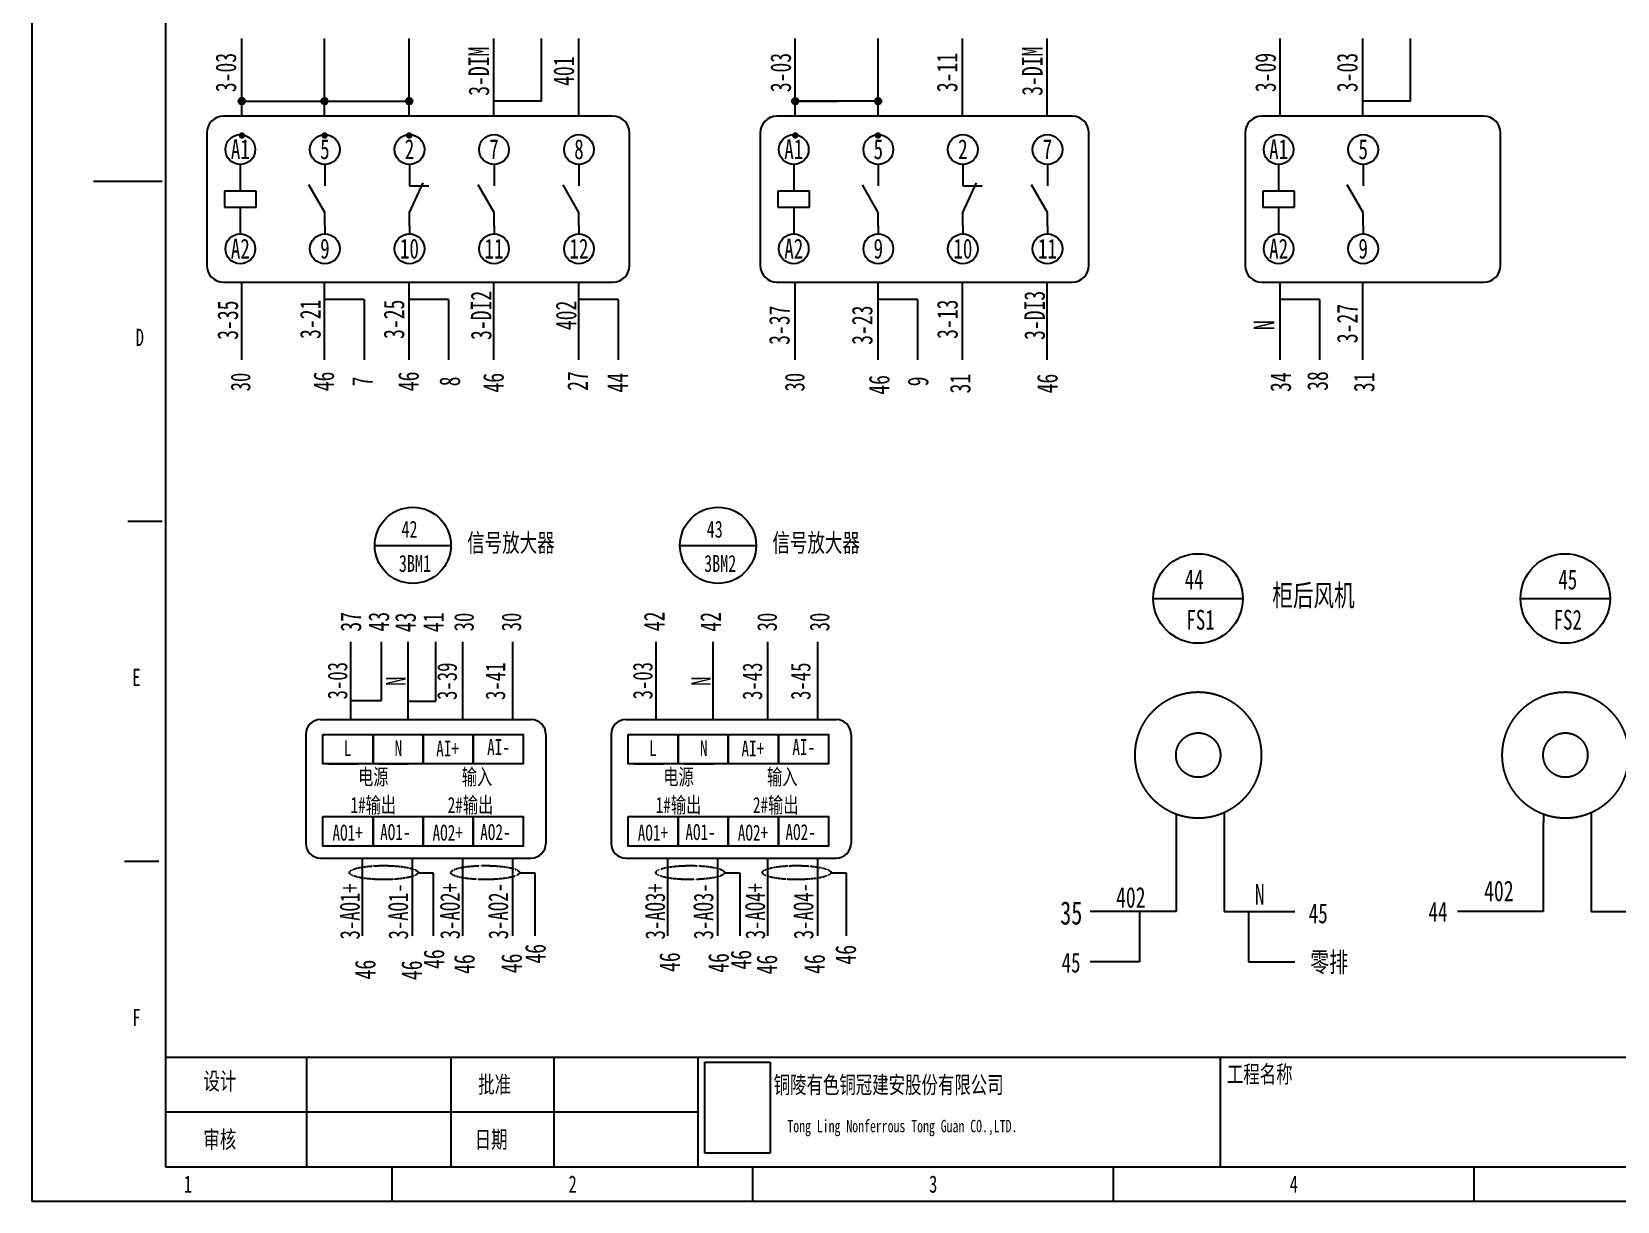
# Model space of a CAD drawing. Header units: millimetres. Extents: x 401220 to 2750366, y -101310 to 943175.
# Drawn here: x 1248910 to 1282934, y 390497 to 415590 of the extents above; entities that cross this region are included whole.
import ezdxf
from ezdxf.enums import TextEntityAlignment as Align

# ---------------------------------------------------------------- set-up
doc = ezdxf.new("R2010")
doc.units = ezdxf.units.MM
doc.linetypes.add('DASHDOT', pattern=[1, 0.5, -0.25, 0, -0.25])
doc.linetypes.add('常规', pattern=[20, 10, 0, 10])
doc.layers.add('E-LITE-EQPM', color=1, linetype='Continuous')
doc.styles.add('IDQSTYLE', font='NSimSun.ttf', dxfattribs={"width": 0.7})
picture_1 = doc.add_image_def('image1.png', size_in_pixel=(137, 191))

msp = doc.modelspace()

# ---------------------------------------------------------------- hatches: boundary and pattern name
h = msp.add_hatch(color=256)
h.dxf.hatch_style = 1
h.paths.add_polyline_path([(1253419.765, 414168.70707, 0.4142135624), (1253350.38625, 414099.32831), (1253419.765, 414099.32831)])
h.paths.add_polyline_path([(1253419.765, 414099.32831), (1253350.38625, 414099.32831, 0.4142135624), (1253419.765, 414029.94955)])
h.paths.add_polyline_path([(1253489.14376, 414099.32831, 0.4142135624), (1253419.765, 414168.70707), (1253419.765, 414029.94955, 0.4142135624)])
h = msp.add_hatch(color=256)
h.dxf.hatch_style = 1
h.paths.add_polyline_path([(1255195.10019, 414168.70707, 0.4142135624), (1255125.72143, 414099.32831), (1255195.10019, 414099.32831)])
h.paths.add_polyline_path([(1255195.10019, 414099.32831), (1255125.72143, 414099.32831, 0.4142135624), (1255195.10019, 414029.94955)])
h.paths.add_polyline_path([(1255264.47895, 414099.32831, 0.4142135624), (1255195.10019, 414168.70707), (1255195.10019, 414029.94955, 0.4142135624)])
h = msp.add_hatch(color=256)
h.dxf.hatch_style = 1
h.paths.add_polyline_path([(1257009.83172, 414168.70707, 0.4142135624), (1256940.45296, 414099.32831), (1257009.83172, 414099.32831)])
h.paths.add_polyline_path([(1257009.83172, 414099.32831), (1256940.45296, 414099.32831, 0.4142135624), (1257009.83172, 414029.94955)])
h.paths.add_polyline_path([(1257079.21047, 414099.32831, 0.4142135624), (1257009.83172, 414168.70707), (1257009.83172, 414029.94955, 0.4142135624)])
h = msp.add_hatch(color=256)
h.dxf.hatch_style = 1
h.paths.add_polyline_path([(1265295.3773, 414168.70707, 0.4142135624), (1265225.99855, 414099.32831), (1265295.3773, 414099.32831)])
h.paths.add_polyline_path([(1265295.3773, 414099.32831), (1265225.99855, 414099.32831, 0.4142135624), (1265295.3773, 414029.94955)])
h.paths.add_polyline_path([(1265364.75606, 414099.32831, 0.4142135624), (1265295.3773, 414168.70707), (1265295.3773, 414029.94955, 0.4142135624)])
h = msp.add_hatch(color=256)
h.dxf.hatch_style = 1
h.paths.add_polyline_path([(1267070.71249, 414168.70707, 0.4142135624), (1267001.33373, 414099.32831), (1267070.71249, 414099.32831)])
h.paths.add_polyline_path([(1267070.71249, 414099.32831), (1267001.33373, 414099.32831, 0.4142135624), (1267070.71249, 414029.94955)])
h.paths.add_polyline_path([(1267140.09125, 414099.32831, 0.4142135624), (1267070.71249, 414168.70707), (1267070.71249, 414029.94955, 0.4142135624)])
h = msp.add_hatch(color=256)
h.dxf.hatch_style = 1
h.paths.add_polyline_path([(1253419.765, 413433.68285, 0.4142135624), (1253350.38625, 413364.30409), (1253419.765, 413364.30409)])
h.paths.add_polyline_path([(1253419.765, 413364.30409), (1253350.38625, 413364.30409, 0.4142135624), (1253419.765, 413294.92534)])
h.paths.add_polyline_path([(1253489.14376, 413364.30409, 0.4142135624), (1253419.765, 413433.68285), (1253419.765, 413294.92534, 0.4142135624)])
h = msp.add_hatch(color=256)
h.dxf.hatch_style = 1
h.paths.add_polyline_path([(1255195.10019, 413433.68285, 0.4142135624), (1255125.72143, 413364.30409), (1255195.10019, 413364.30409)])
h.paths.add_polyline_path([(1255195.10019, 413364.30409), (1255125.72143, 413364.30409, 0.4142135624), (1255195.10019, 413294.92534)])
h.paths.add_polyline_path([(1255264.47895, 413364.30409, 0.4142135624), (1255195.10019, 413433.68285), (1255195.10019, 413294.92534, 0.4142135624)])
h = msp.add_hatch(color=256)
h.dxf.hatch_style = 1
h.paths.add_polyline_path([(1257009.83172, 413433.68285, 0.4142135624), (1256940.45296, 413364.30409), (1257009.83172, 413364.30409)])
h.paths.add_polyline_path([(1257009.83172, 413364.30409), (1256940.45296, 413364.30409, 0.4142135624), (1257009.83172, 413294.92534)])
h.paths.add_polyline_path([(1257079.21047, 413364.30409, 0.4142135624), (1257009.83172, 413433.68285), (1257009.83172, 413294.92534, 0.4142135624)])
h = msp.add_hatch(color=256)
h.dxf.hatch_style = 1
h.paths.add_polyline_path([(1265295.3773, 413433.68285, 0.4142135624), (1265225.99855, 413364.30409), (1265295.3773, 413364.30409)])
h.paths.add_polyline_path([(1265295.3773, 413364.30409), (1265225.99855, 413364.30409, 0.4142135624), (1265295.3773, 413294.92534)])
h.paths.add_polyline_path([(1265364.75606, 413364.30409, 0.4142135624), (1265295.3773, 413433.68285), (1265295.3773, 413294.92534, 0.4142135624)])
h = msp.add_hatch(color=256)
h.dxf.hatch_style = 1
h.paths.add_polyline_path([(1267070.71249, 413433.68285, 0.4142135624), (1267001.33373, 413364.30409), (1267070.71249, 413364.30409)])
h.paths.add_polyline_path([(1267070.71249, 413364.30409), (1267001.33373, 413364.30409, 0.4142135624), (1267070.71249, 413294.92534)])
h.paths.add_polyline_path([(1267140.09125, 413364.30409, 0.4142135624), (1267070.71249, 413433.68285), (1267070.71249, 413294.92534, 0.4142135624)])

# ---------------------------------------------------------------- linework, layer by layer
for p, q in [((1253419.765, 413776.09847), (1253419.765, 415442.49656)), ((1253419.765, 413776.09847), (1253419.765, 415442.49656)), ((1255195.10019, 413776.09847), (1255195.10019, 415442.49656)), ((1255195.10019, 413776.09847), (1255195.10019, 415442.49656)), ((1257009.83172, 413776.09847), (1257009.83172, 415442.49656)), ((1257009.83172, 413776.09847), (1257009.83172, 415442.49656)), ((1258824.56324, 413776.09847), (1258824.56324, 415442.49656)), ((1258824.56324, 413776.09847), (1258824.56324, 415442.49656)), ((1259848.9937, 414363.66226), (1259848.9937, 415442.49656)), ((1259848.9937, 414099.32831), (1259848.9937, 415442.49656)), ((1259848.9937, 414363.66226), (1259848.9937, 415442.49656)), ((1259848.9937, 414099.32831), (1259848.9937, 415442.49656)), ((1260647.08118, 413776.19362), (1260647.08118, 415442.59171)), ((1260647.08118, 413776.19362), (1260647.08118, 415442.59171)), ((1265295.3773, 413776.09847), (1265295.3773, 415442.49656)), ((1265295.3773, 413776.09847), (1265295.3773, 415442.49656)), ((1267070.71249, 413776.09847), (1267070.71249, 415442.49656)), ((1267070.71249, 413776.09847), (1267070.71249, 415442.49656)), ((1268885.44401, 413776.09847), (1268885.44401, 415442.49656)), ((1268885.44401, 413776.09847), (1268885.44401, 415442.49656)), ((1270700.17554, 413776.09847), (1270700.17554, 415442.49656)), ((1270700.17554, 413776.09847), (1270700.17554, 415442.49656)), ((1275700.15413, 413776.09847), (1275700.15413, 415442.49656)), ((1275700.15413, 413776.09847), (1275700.15413, 415442.49656)), ((1277475.48931, 413776.09847), (1277475.48931, 415442.49656)), ((1277475.48931, 413776.09847), (1277475.48931, 415442.49656)), ((1278499.91977, 414099.32831), (1278499.91977, 415442.49656)), ((1278499.91977, 414099.32831), (1278499.91977, 415442.49656)), ((1253419.765, 414099.32831), (1257009.83172, 414099.32831)), ((1253419.765, 414099.32831), (1257009.83172, 414099.32831)), ((1259848.9937, 414099.32831), (1258824.56324, 414099.32831)), ((1265295.3773, 414099.32831), (1266209.47541, 414099.32831)), ((1265295.3773, 414099.32831), (1266209.47541, 414099.32831)), ((1267070.71249, 414099.32831), (1265295.3773, 414099.32831)), ((1278499.91977, 414099.32831), (1277475.48931, 414099.32831)), ((1256431.80164, 413776.09847), (1253022.20605, 413776.09847)), ((1256431.80164, 413776.09847), (1253022.20605, 413776.09847)), ((1261382.40944, 413776.09847), (1256431.80164, 413776.09847)), ((1261382.40944, 413776.09847), (1256431.80164, 413776.09847)), ((1267962.81162, 413776.09847), (1264897.81835, 413776.09847)), ((1267962.81162, 413776.09847), (1264897.81835, 413776.09847)), ((1271241.41841, 413776.09847), (1264936.42787, 413776.09847)), ((1271241.41841, 413776.09847), (1264936.42787, 413776.09847)), ((1278367.58845, 413776.09847), (1275302.59517, 413776.09847)), ((1278367.58845, 413776.09847), (1275302.59517, 413776.09847)), ((1280073.45433, 413776.09847), (1275341.2047, 413776.09847)), ((1280073.45433, 413776.09847), (1275341.2047, 413776.09847)), ((1252666.62132, 413420.51374), (1252666.62132, 410575.83589)), ((1252666.62132, 413420.51374), (1252666.62132, 410575.83589)), ((1261737.99417, 410575.83589), (1261737.99417, 413420.51374)), ((1261737.99417, 410575.83589), (1261737.99417, 413420.51374)), ((1264542.23362, 413420.51374), (1264542.23362, 410575.83589)), ((1264542.23362, 413420.51374), (1264542.23362, 410575.83589)), ((1271597.00314, 410575.83589), (1271597.00314, 413420.51374)), ((1271597.00314, 410575.83589), (1271597.00314, 413420.51374)), ((1274947.01044, 413420.51374), (1274947.01044, 410575.83589)), ((1274947.01044, 413420.51374), (1274947.01044, 410575.83589)), ((1280429.03906, 410575.83589), (1280429.03906, 413420.51374)), ((1280429.03906, 410575.83589), (1280429.03906, 413420.51374)), ((1253386.26242, 412741.62257), (1253386.26242, 412564.65052)), ((1253386.26242, 412741.62257), (1253386.26242, 412564.65052)), ((1255200.99394, 412741.62257), (1255200.99394, 412564.65052)), ((1255200.99394, 412741.62257), (1255200.99394, 412564.65052)), ((1257015.72547, 412741.62257), (1257015.72547, 412564.65052)), ((1257015.72547, 412741.62257), (1257015.72547, 412564.65052)), ((1258830.45699, 412741.62257), (1258830.45699, 412564.65052)), ((1258830.45699, 412741.62257), (1258830.45699, 412564.65052)), ((1260652.97493, 412741.71772), (1260652.97493, 412564.74566)), ((1260652.97493, 412741.71772), (1260652.97493, 412564.74566)), ((1265261.87472, 412741.62257), (1265261.87472, 412564.65052)), ((1265261.87472, 412741.62257), (1265261.87472, 412564.65052)), ((1267076.60624, 412741.62257), (1267076.60624, 412564.65052)), ((1267076.60624, 412741.62257), (1267076.60624, 412564.65052)), ((1268891.33777, 412741.62257), (1268891.33777, 412564.65052)), ((1268891.33777, 412741.62257), (1268891.33777, 412564.65052)), ((1270706.06929, 412741.62257), (1270706.06929, 412564.65052)), ((1270706.06929, 412741.62257), (1270706.06929, 412564.65052)), ((1275666.65154, 412741.62257), (1275666.65154, 412564.65052)), ((1275666.65154, 412741.62257), (1275666.65154, 412564.65052)), ((1277481.38306, 412741.62257), (1277481.38306, 412564.65052)), ((1277481.38306, 412741.62257), (1277481.38306, 412564.65052)), ((1253386.26242, 412564.65052), (1253386.26239, 412166.39562)), ((1253386.26242, 412564.65052), (1253386.26239, 412166.39562)), ((1255200.99394, 412564.65052), (1255200.99392, 412280.18274)), ((1255200.99394, 412564.65052), (1255200.99392, 412280.18274)), ((1257015.72547, 412564.65052), (1257015.72544, 412280.18274)), ((1257015.72547, 412564.65052), (1257015.72544, 412280.18274)), ((1258830.45699, 412564.65052), (1258830.45697, 412280.18274)), ((1258830.45699, 412564.65052), (1258830.45697, 412280.18274)), ((1260652.97493, 412564.74566), (1260652.9749, 412280.27788)), ((1260652.97493, 412564.74566), (1260652.9749, 412280.27788)), ((1265261.87472, 412564.65052), (1265261.87468, 412166.39562)), ((1265261.87472, 412564.65052), (1265261.87468, 412166.39562)), ((1267076.60624, 412564.65052), (1267076.60622, 412280.18274)), ((1267076.60624, 412564.65052), (1267076.60622, 412280.18274)), ((1268891.33777, 412564.65052), (1268891.33774, 412280.18274)), ((1268891.33777, 412564.65052), (1268891.33774, 412280.18274)), ((1270706.06929, 412564.65052), (1270706.06927, 412280.18274)), ((1270706.06929, 412564.65052), (1270706.06927, 412280.18274)), ((1275666.65154, 412564.65052), (1275666.65151, 412166.39562)), ((1275666.65154, 412564.65052), (1275666.65151, 412166.39562)), ((1277481.38306, 412564.65052), (1277481.38304, 412280.18274)), ((1277481.38306, 412564.65052), (1277481.38304, 412280.18274)), ((1253044.90104, 412166.39565), (1253044.90102, 411825.03431)), ((1253044.90104, 412166.39565), (1253044.90102, 411825.03431)), ((1253727.62373, 412166.39559), (1253044.90104, 412166.39565)), ((1253727.62373, 412166.39559), (1253044.90104, 412166.39565)), ((1253727.6237, 411825.03425), (1253727.62373, 412166.39559)), ((1253727.6237, 411825.03425), (1253727.62373, 412166.39559)), ((1255200.99387, 411711.24716), (1254859.63258, 412302.50238)), ((1255200.99387, 411711.24716), (1254859.63258, 412302.50238)), ((1257015.7254, 411711.24817), (1257308.42404, 412344.78295)), ((1257015.7254, 411711.24817), (1257308.42404, 412344.78295)), ((1257015.72544, 412280.18274), (1257428.03713, 412280.18274)), ((1258830.45692, 411711.24716), (1258489.09563, 412302.50238)), ((1258830.45692, 411711.24716), (1258489.09563, 412302.50238)), ((1260652.97486, 411711.34231), (1260311.61356, 412302.59753)), ((1260652.97486, 411711.34231), (1260311.61356, 412302.59753)), ((1264920.51334, 412166.39565), (1264920.51332, 411825.03431)), ((1264920.51334, 412166.39565), (1264920.51332, 411825.03431)), ((1265603.23603, 412166.39559), (1264920.51334, 412166.39565)), ((1265603.23603, 412166.39559), (1264920.51334, 412166.39565)), ((1265603.236, 411825.03425), (1265603.23603, 412166.39559)), ((1265603.236, 411825.03425), (1265603.23603, 412166.39559)), ((1267076.60617, 411711.24716), (1266735.24488, 412302.50238)), ((1267076.60617, 411711.24716), (1266735.24488, 412302.50238)), ((1268891.3377, 411711.24817), (1269184.03634, 412344.78295)), ((1268891.3377, 411711.24817), (1269184.03634, 412344.78295)), ((1268891.33774, 412280.18274), (1269303.64943, 412280.18274)), ((1270706.06922, 411711.24716), (1270364.70793, 412302.50238)), ((1270706.06922, 411711.24716), (1270364.70793, 412302.50238)), ((1275325.29016, 412166.39565), (1275325.29014, 411825.03431)), ((1275325.29016, 412166.39565), (1275325.29014, 411825.03431)), ((1276008.01285, 412166.39559), (1275325.29016, 412166.39565)), ((1276008.01285, 412166.39559), (1275325.29016, 412166.39565)), ((1276008.01282, 411825.03425), (1276008.01285, 412166.39559)), ((1276008.01282, 411825.03425), (1276008.01285, 412166.39559)), ((1277481.38299, 411711.24716), (1277140.0217, 412302.50238)), ((1277481.38299, 411711.24716), (1277140.0217, 412302.50238)), ((1253044.90102, 411825.03431), (1253727.6237, 411825.03425)), ((1253044.90102, 411825.03431), (1253727.6237, 411825.03425)), ((1253386.26236, 411825.03428), (1253386.26233, 411426.77938)), ((1253386.26236, 411825.03428), (1253386.26233, 411426.77938)), ((1255200.99385, 411426.77938), (1255200.99387, 411711.24716)), ((1255200.99385, 411426.77938), (1255200.99387, 411711.24716)), ((1257015.72538, 411426.77938), (1257015.7254, 411711.24716)), ((1257015.72538, 411426.77938), (1257015.7254, 411711.24716)), ((1258830.4569, 411426.77938), (1258830.45692, 411711.24716)), ((1258830.4569, 411426.77938), (1258830.45692, 411711.24716)), ((1260652.97484, 411426.87452), (1260652.97486, 411711.34231)), ((1260652.97484, 411426.87452), (1260652.97486, 411711.34231)), ((1264920.51332, 411825.03431), (1265603.236, 411825.03425)), ((1264920.51332, 411825.03431), (1265603.236, 411825.03425)), ((1265261.87466, 411825.03428), (1265261.87463, 411426.77938)), ((1265261.87466, 411825.03428), (1265261.87463, 411426.77938)), ((1267076.60615, 411426.77938), (1267076.60617, 411711.24716)), ((1267076.60615, 411426.77938), (1267076.60617, 411711.24716)), ((1268891.33767, 411426.77938), (1268891.3377, 411711.24716)), ((1268891.33767, 411426.77938), (1268891.3377, 411711.24716)), ((1270706.0692, 411426.77938), (1270706.06922, 411711.24716)), ((1270706.0692, 411426.77938), (1270706.06922, 411711.24716)), ((1275325.29014, 411825.03431), (1276008.01282, 411825.03425)), ((1275325.29014, 411825.03431), (1276008.01282, 411825.03425)), ((1275666.65148, 411825.03428), (1275666.65145, 411426.77938)), ((1275666.65148, 411825.03428), (1275666.65145, 411426.77938)), ((1277481.38297, 411426.77938), (1277481.38299, 411711.24716)), ((1277481.38297, 411426.77938), (1277481.38299, 411711.24716)), ((1253386.26242, 411426.77938), (1253386.26242, 411252.72838)), ((1253386.26242, 411426.77938), (1253386.26242, 411252.72838)), ((1255200.99394, 411426.77938), (1255200.99394, 411252.72838)), ((1255200.99394, 411426.77938), (1255200.99394, 411252.72838)), ((1257015.72547, 411426.77938), (1257015.72547, 411252.72838)), ((1257015.72547, 411426.77938), (1257015.72547, 411252.72838)), ((1258830.45699, 411426.77938), (1258830.45699, 411252.72838)), ((1258830.45699, 411426.77938), (1258830.45699, 411252.72838)), ((1260652.97493, 411426.87452), (1260652.97493, 411252.82353)), ((1260652.97493, 411426.87452), (1260652.97493, 411252.82353)), ((1265261.87472, 411426.77938), (1265261.87472, 411252.72838)), ((1265261.87472, 411426.77938), (1265261.87472, 411252.72838)), ((1267076.60624, 411426.77938), (1267076.60624, 411252.72838)), ((1267076.60624, 411426.77938), (1267076.60624, 411252.72838)), ((1268891.33777, 411426.77938), (1268891.33777, 411252.72838)), ((1268891.33777, 411426.77938), (1268891.33777, 411252.72838)), ((1270706.06929, 411426.77938), (1270706.06929, 411252.72838)), ((1270706.06929, 411426.77938), (1270706.06929, 411252.72838)), ((1275666.65154, 411426.77938), (1275666.65154, 411252.72838)), ((1275666.65154, 411426.77938), (1275666.65154, 411252.72838)), ((1277481.38306, 411426.77938), (1277481.38306, 411252.72838)), ((1277481.38306, 411426.77938), (1277481.38306, 411252.72838)), ((1253022.20605, 410220.25116), (1256708.22582, 410220.25116)), ((1253022.20605, 410220.25116), (1256708.22582, 410220.25116)), ((1253419.765, 408553.85307), (1253419.765, 410220.25116)), ((1253419.765, 408553.85307), (1253419.765, 410220.25116)), ((1255195.10019, 408553.85307), (1255195.10019, 410220.25116)), ((1255195.10019, 408553.85307), (1255195.10019, 410220.25116)), ((1256708.22582, 410220.25116), (1261382.40913, 410220.25116)), ((1256708.22582, 410220.25116), (1261382.40913, 410220.25116)), ((1257009.83172, 408553.85307), (1257009.83172, 410220.25116)), ((1257009.83172, 408553.85307), (1257009.83172, 410220.25116)), ((1258824.56324, 408553.85307), (1258824.56324, 410220.25116)), ((1258824.56324, 408553.85307), (1258824.56324, 410220.25116)), ((1260647.08118, 408553.94821), (1260647.08118, 410220.3463)), ((1260647.08118, 408553.94821), (1260647.08118, 410220.3463)), ((1264897.81835, 410220.25116), (1267962.81162, 410220.25116)), ((1264897.81835, 410220.25116), (1267962.81162, 410220.25116)), ((1264936.42787, 410220.25116), (1271241.41841, 410220.25116)), ((1264936.42787, 410220.25116), (1271241.41841, 410220.25116)), ((1265295.3773, 408553.85307), (1265295.3773, 410220.25116)), ((1265295.3773, 408553.85307), (1265295.3773, 410220.25116)), ((1267070.71249, 408553.85307), (1267070.71249, 410220.25116)), ((1267070.71249, 408553.85307), (1267070.71249, 410220.25116)), ((1268885.44401, 408553.85307), (1268885.44401, 410220.25116)), ((1268885.44401, 408553.85307), (1268885.44401, 410220.25116)), ((1270700.17554, 408553.85307), (1270700.17554, 410220.25116)), ((1270700.17554, 408553.85307), (1270700.17554, 410220.25116)), ((1275302.59517, 410220.25116), (1278367.58845, 410220.25116)), ((1275302.59517, 410220.25116), (1278367.58845, 410220.25116)), ((1275341.2047, 410220.25116), (1280073.45433, 410220.25116)), ((1275341.2047, 410220.25116), (1280073.45433, 410220.25116)), ((1275700.15413, 408553.85307), (1275700.15413, 410220.25116)), ((1275700.15413, 408553.85307), (1275700.15413, 410220.25116)), ((1277475.48931, 408553.85307), (1277475.48931, 410220.25116)), ((1277475.48931, 408553.85307), (1277475.48931, 410220.25116)), ((1256042.15264, 409843.83468), (1255195.10019, 409843.83468)), ((1256042.15264, 409843.83468), (1255195.10019, 409843.83468)), ((1256042.15264, 409843.83468), (1256042.15264, 408553.85307)), ((1256042.15264, 409843.83468), (1256042.15264, 408553.85307)), ((1257856.88417, 409843.83468), (1257009.83172, 409843.83468)), ((1257856.88417, 409843.83468), (1257009.83172, 409843.83468)), ((1257856.88417, 409843.83468), (1257856.88417, 408553.85307)), ((1257856.88417, 409843.83468), (1257856.88417, 408553.85307)), ((1261494.13363, 409843.83468), (1260647.08118, 409843.83468)), ((1261494.13363, 409843.83468), (1260647.08118, 409843.83468)), ((1261494.13363, 409843.83468), (1261494.13363, 408553.85307)), ((1261494.13363, 409843.83468), (1261494.13363, 408553.85307)), ((1267917.76494, 409843.83468), (1267070.71249, 409843.83468)), ((1267917.76494, 409843.83468), (1267070.71249, 409843.83468)), ((1267917.76494, 409843.83468), (1267917.76494, 408553.85307)), ((1267917.76494, 409843.83468), (1267917.76494, 408553.85307)), ((1276547.20658, 409843.83468), (1275700.15413, 409843.83468)), ((1276547.20658, 409843.83468), (1275700.15413, 409843.83468)), ((1276547.20658, 409843.83468), (1276547.20658, 408553.85307)), ((1276547.20658, 409843.83468), (1276547.20658, 408553.85307)), ((1276547.20658, 409843.83468), (1276547.20658, 408553.85307)), ((1276547.20658, 409843.83468), (1276547.20658, 408553.85307)), ((1256270.3688, 404570.29825), (1257904.45549, 404570.29825)), ((1262820.83077, 404570.29825), (1264454.91746, 404570.29825)), ((1272976.75713, 403430.4655), (1274899.21205, 403430.4655)), ((1280856.33402, 403430.4655), (1282778.78895, 403430.4655)), ((1255760.87073, 400830.43371), (1255760.87073, 402501.11906)), ((1256412.57506, 401239.37787), (1256412.57506, 402501.11906)), ((1256985.81952, 400830.43371), (1256985.81952, 402501.11906)), ((1257578.73574, 401230.52192), (1257578.73574, 402501.11906)), ((1258157.88955, 400830.43371), (1258157.88955, 402501.11906)), ((1259231.56892, 400830.43371), (1259231.56892, 402501.11906)), ((1262311.3327, 400830.43371), (1262311.3327, 402501.11906)), ((1263536.28149, 400830.43371), (1263536.28149, 402501.11906)), ((1264708.35152, 400830.43371), (1264708.35152, 402501.11906)), ((1265782.03088, 400830.43371), (1265782.03088, 402501.11906)), ((1255760.87073, 401239.37787), (1256412.57506, 401239.37787)), ((1256985.81952, 401230.52192), (1257578.73574, 401230.52192)), ((1255107.8329, 400830.43371), (1259625.91941, 400830.43371)), ((1261658.29486, 400830.43371), (1266176.38138, 400830.43371)), ((1255281.50769, 399881.68901), (1255914.00415, 399881.68901)), ((1256355.18705, 399881.68901), (1256987.68352, 399881.68901)), ((1261831.96965, 399881.68901), (1262464.46612, 399881.68901)), ((1262905.64902, 399881.68901), (1263538.14548, 399881.68901)), ((1255107.8329, 397860.36072), (1259625.91941, 397860.36072)), ((1256010.53083, 396189.67538), (1256010.53083, 397860.36072)), ((1257084.21019, 396189.67538), (1257084.21019, 397860.36072)), ((1258157.88955, 396189.67538), (1258157.88955, 397860.36072)), ((1259231.56892, 396189.67538), (1259231.56892, 397860.36072)), ((1261658.29486, 397860.36072), (1266176.38138, 397860.36072)), ((1262560.99279, 396189.67538), (1262560.99279, 397860.36072)), ((1263634.67216, 396189.67538), (1263634.67216, 397860.36072)), ((1264708.35152, 396189.67538), (1264708.35152, 397860.36072)), ((1265782.03088, 396189.67538), (1265782.03088, 397860.36072)), ((1257198.81131, 397542.72229), (1257524.79117, 397542.72229)), ((1257524.79117, 397542.72229), (1257524.79117, 396189.67538)), ((1259376.80314, 397542.72229), (1259702.783, 397542.72229)), ((1259702.783, 397542.72229), (1259702.783, 396189.67538)), ((1263776.05394, 397542.72229), (1264102.0338, 397542.72229)), ((1264102.0338, 397542.72229), (1264102.0338, 396189.67538)), ((1266060.31083, 397542.72229), (1266386.29069, 397542.72229)), ((1266386.29069, 397542.72229), (1266386.29069, 396189.67538)), ((1272683.92915, 396711.08677), (1272683.92915, 395636.71281)), ((1275018.59078, 396711.08677), (1275018.59078, 395636.71281)), ((1272683.92915, 395636.71281), (1271622.92342, 395636.71281)), ((1275018.59078, 395636.71281), (1276014.52413, 395636.71281))]:
    msp.add_line(p, q)
at = {"ltscale": 4}
for p, q in [((1250236.23206, 412385.35507), (1251710.19269, 412385.35507)), ((1250973.21237, 405089.24995), (1251710.19269, 405089.24995)), ((1250899.51434, 397793.14484), (1251636.49466, 397793.14484)), ((1251783.89072, 393592.35705), (1312363.67256, 393592.35705)), ((1254805.51001, 393592.35705), (1254805.51001, 391234.02004)), ((1257900.82733, 393592.35705), (1257900.82733, 391234.02004)), ((1260111.76827, 393592.35705), (1260111.76827, 391234.02004)), ((1263207.08559, 393592.35705), (1263207.08559, 391234.02004)), ((1274409.18637, 393592.35705), (1274409.18637, 391234.02004)), ((1251783.89072, 392413.18855), (1263207.08559, 392413.18855)), ((1256647.96079, 390497.03973), (1256647.96079, 391234.02004)), ((1264386.2541, 390497.03973), (1264386.2541, 391234.02004)), ((1272124.5474, 390497.03973), (1272124.5474, 391234.02004)), ((1279862.8407, 390497.03973), (1279862.8407, 391234.02004))]:
    msp.add_line(p, q, dxfattribs=at)
at = {"ltscale": 10}
for p, q in [((1254791.58466, 400514.18548), (1254791.58466, 398176.60895)), ((1259942.16764, 400514.18548), (1259942.16764, 398176.60895)), ((1261342.04663, 400514.18548), (1261342.04663, 398176.60895)), ((1266492.62961, 400514.18548), (1266492.62961, 398176.60895))]:
    msp.add_line(p, q, dxfattribs=at)
at = {"ltscale": 4}
for points in [[(1248909.66749, 390497.03973), (1313542.84107, 390497.03973), (1313542.84107, 434273.6704), (1248909.66749, 434273.6704)], [(1251783.89072, 391234.02004), (1312363.67256, 391234.02004), (1312363.67256, 433536.69009), (1251783.89072, 433536.69009)]]:
    msp.add_lwpolyline(points, close=True, dxfattribs=at)
for points in [[(1255160.23033, 400514.18548), (1256233.90969, 400514.18548), (1256233.90969, 399881.68901), (1255160.23033, 399881.68901)], [(1256233.90969, 400514.18548), (1257307.58906, 400514.18548), (1257307.58906, 399881.68901), (1256233.90969, 399881.68901)], [(1257307.58906, 400514.18548), (1258381.26842, 400514.18548), (1258381.26842, 399881.68901), (1257307.58906, 399881.68901)], [(1258381.26842, 400514.18548), (1259454.94779, 400514.18548), (1259454.94779, 399881.68901), (1258381.26842, 399881.68901)], [(1261710.6923, 400514.18548), (1262784.37166, 400514.18548), (1262784.37166, 399881.68901), (1261710.6923, 399881.68901)], [(1262784.37166, 400514.18548), (1263858.05102, 400514.18548), (1263858.05102, 399881.68901), (1262784.37166, 399881.68901)], [(1263858.05102, 400514.18548), (1264931.73039, 400514.18548), (1264931.73039, 399881.68901), (1263858.05102, 399881.68901)], [(1264931.73039, 400514.18548), (1266005.40975, 400514.18548), (1266005.40975, 399881.68901), (1264931.73039, 399881.68901)], [(1255160.23033, 398749.30619), (1256233.90969, 398749.30619), (1256233.90969, 398116.80972), (1255160.23033, 398116.80972)], [(1256233.90969, 398749.30619), (1257307.58906, 398749.30619), (1257307.58906, 398116.80972), (1256233.90969, 398116.80972)], [(1257307.58906, 398749.30619), (1258381.26842, 398749.30619), (1258381.26842, 398116.80972), (1257307.58906, 398116.80972)], [(1258381.26842, 398749.30619), (1259454.94779, 398749.30619), (1259454.94779, 398116.80972), (1258381.26842, 398116.80972)], [(1261710.6923, 398749.30619), (1262784.37166, 398749.30619), (1262784.37166, 398116.80972), (1261710.6923, 398116.80972)], [(1262784.37166, 398749.30619), (1263858.05102, 398749.30619), (1263858.05102, 398116.80972), (1262784.37166, 398116.80972)], [(1263858.05102, 398749.30619), (1264931.73039, 398749.30619), (1264931.73039, 398116.80972), (1263858.05102, 398116.80972)], [(1264931.73039, 398749.30619), (1266005.40975, 398749.30619), (1266005.40975, 398116.80972), (1264931.73039, 398116.80972)]]:
    msp.add_lwpolyline(points, close=True)
for centre, radius in [((1253419.765, 414099.32831), 69.37876), ((1255195.10019, 414099.32831), 69.37876), ((1257009.83172, 414099.32831), 69.37876), ((1265295.3773, 414099.32831), 69.37876), ((1267070.71249, 414099.32831), 69.37876), ((1253386.26242, 413061.64883), 320.02626), ((1253386.26242, 413061.64883), 320.02626), ((1255200.99394, 413061.64883), 320.02626), ((1255200.99394, 413061.64883), 320.02626), ((1257015.72547, 413061.64883), 320.02626), ((1257015.72547, 413061.64883), 320.02626), ((1258830.45699, 413061.64883), 320.02626), ((1258830.45699, 413061.64883), 320.02626), ((1260652.97493, 413061.74397), 320.02626), ((1260652.97493, 413061.74397), 320.02626), ((1265261.87472, 413061.64883), 320.02626), ((1265261.87472, 413061.64883), 320.02626), ((1267076.60624, 413061.64883), 320.02626), ((1267076.60624, 413061.64883), 320.02626), ((1268891.33777, 413061.64883), 320.02626), ((1268891.33777, 413061.64883), 320.02626), ((1270706.06929, 413061.64883), 320.02626), ((1270706.06929, 413061.64883), 320.02626), ((1275666.65154, 413061.64883), 320.02626), ((1275666.65154, 413061.64883), 320.02626), ((1277481.38306, 413061.64883), 320.02626), ((1277481.38306, 413061.64883), 320.02626), ((1253386.26242, 410932.70212), 320.02626), ((1253386.26242, 410932.70212), 320.02626), ((1255200.99394, 410932.70212), 320.02626), ((1255200.99394, 410932.70212), 320.02626), ((1257015.72547, 410932.70212), 320.02626), ((1257015.72547, 410932.70212), 320.02626), ((1258830.45699, 410932.70212), 320.02626), ((1258830.45699, 410932.70212), 320.02626), ((1260652.97493, 410932.79727), 320.02626), ((1260652.97493, 410932.79727), 320.02626), ((1265261.87472, 410932.70212), 320.02626), ((1265261.87472, 410932.70212), 320.02626), ((1267076.60624, 410932.70212), 320.02626), ((1267076.60624, 410932.70212), 320.02626), ((1268891.33777, 410932.70212), 320.02626), ((1268891.33777, 410932.70212), 320.02626), ((1270706.06929, 410932.70212), 320.02626), ((1270706.06929, 410932.70212), 320.02626), ((1275666.65154, 410932.70212), 320.02626), ((1275666.65154, 410932.70212), 320.02626), ((1277481.38306, 410932.70212), 320.02626), ((1277481.38306, 410932.70212), 320.02626), ((1257087.41215, 404570.29825), 817.04334), ((1263637.87411, 404570.29825), 817.04334), ((1273937.98459, 403430.4655), 961.22746), ((1281817.56148, 403430.4655), 961.22746)]:
    msp.add_circle(centre, radius)
for centre, start, end in [((1253022.20605, 413420.51374), 90, 180), ((1253022.20605, 413420.51374), 90, 180), ((1261382.40944, 413420.51374), 0, 90), ((1261382.40944, 413420.51374), 0, 90), ((1264897.81835, 413420.51374), 90, 180), ((1264897.81835, 413420.51374), 90, 180), ((1271241.41841, 413420.51374), 0, 90), ((1271241.41841, 413420.51374), 0, 90), ((1275302.59517, 413420.51374), 90, 180), ((1275302.59517, 413420.51374), 90, 180), ((1280073.45433, 413420.51374), 0, 90), ((1280073.45433, 413420.51374), 0, 90), ((1253022.20605, 410575.83589), 180, 270), ((1253022.20605, 410575.83589), 180, 270), ((1261382.40944, 410575.83589), 270, 0), ((1261382.40944, 410575.83589), 270, 0), ((1264897.81835, 410575.83589), 180, 270), ((1264897.81835, 410575.83589), 180, 270), ((1271241.41841, 410575.83589), 270, 0), ((1271241.41841, 410575.83589), 270, 0), ((1275302.59517, 410575.83589), 180, 270), ((1275302.59517, 410575.83589), 180, 270), ((1280073.45433, 410575.83589), 270, 0), ((1280073.45433, 410575.83589), 270, 0)]:
    msp.add_arc(centre, 355.58473, start, end)
at = {"ltscale": 10}
for centre, start, end in [((1255107.8329, 400514.18548), 90, 180), ((1259625.91941, 400514.18548), 0, 90), ((1261658.29486, 400514.18548), 90, 180), ((1266176.38138, 400514.18548), 0, 90), ((1255107.8329, 398176.60895), 180, 270), ((1259625.91941, 398176.60895), 270, 0), ((1261658.29486, 398176.60895), 180, 270), ((1266176.38138, 398176.60895), 270, 0)]:
    msp.add_arc(centre, 316.24823, start, end, dxfattribs=at)
at = {"linetype": 'DASHDOT'}
for centre in [(1256462.82985, 397549.24069), (1258640.82167, 397549.24069), (1263040.07248, 397549.24069), (1265324.32936, 397549.24069)]:
    msp.add_ellipse(centre, major_axis=(736.67747, 0), ratio=0.2036025083, dxfattribs=at)
at = {"layer": 'E-LITE-EQPM', "color": 0, "linetype": '常规'}
for p, q in [((1273466.37134, 398801.40043), (1273466.30806, 396711.08677)), ((1274496.44266, 398823.74691), (1274496.44266, 396711.08677)), ((1281347.36095, 398800.87235), (1281345.88495, 396711.08677)), ((1282376.01955, 398823.74691), (1282376.01955, 396711.08677)), ((1273466.30806, 396711.08677), (1271622.92342, 396711.08677)), ((1274496.44266, 396711.08677), (1276014.52413, 396711.08677)), ((1281345.88495, 396711.08677), (1279502.50031, 396711.08677)), ((1282376.01955, 396711.08677), (1283894.10102, 396711.08677))]:
    msp.add_line(p, q, dxfattribs=at)
for centre, radius in [((1273941.26047, 400069.67653), 1354.2688), ((1281820.83736, 400069.67653), 1354.2688), ((1273941.26047, 400069.67653), 476.43314), ((1281820.83736, 400069.67653), 476.43314)]:
    msp.add_circle(centre, radius, dxfattribs=at)

# ---------------------------------------------------------------- texts
at = {"style": 'IDQSTYLE', "width": 0.7}
for s, height, p in [('3-03', 443.104155, (1253075.91485, 414714.78911)), ('3-DIM', 443.104155, (1258503.86982, 414743.30351)), ('3-03', 443.104155, (1264980.82028, 414714.78911)), ('3-11', 443.104155, (1268551.45549, 414714.78911)), ('3-DIM', 443.104155, (1270379.48212, 414743.30351)), ('3-09', 443.104155, (1275385.5971, 414714.78911)), ('3-03', 443.104155, (1277138.3532, 414714.78911)), ('401', 443.104155, (1260326.38776, 414743.39865)), ('3-DI2', 443.104155, (1258553.37687, 409503.8859)), ('3-DI3', 443.104155, (1270428.98917, 409503.8859)), ('3-35', 443.104155, (1253116.18743, 409401.65317)), ('3-21', 443.104155, (1254887.20842, 409420.54706)), ('3-25', 443.104155, (1256682.29494, 409420.54706)), ('402', 443.104155, (1260375.8948, 409503.98105)), ('3-37', 443.104155, (1264951.61009, 409293.761)), ('3-23', 443.104155, (1266729.35808, 409293.761)), ('3-13', 443.104155, (1268557.90724, 409420.54706)), ('3-27', 443.104155, (1277138.71027, 409329.28029)), ('N', 443.10416, (1275356.38692, 409293.761)), ('46', 443.104155, (1255175.54325, 408087.81433)), ('7', 443.10416, (1256004.79989, 408087.81433)), ('46', 443.104155, (1256994.95388, 408087.81433)), ('8', 443.10416, (1257879.33684, 408087.81433)), ('46', 443.104155, (1258818.40385, 408060.44968)), ('27', 443.104155, (1260623.85225, 408096.40434)), ('44', 443.104155, (1261480.78311, 408060.44968)), ('46', 443.104155, (1267095.1729, 408013.42019)), ('9', 443.10416, (1267927.51945, 408087.81433)), ('31', 443.104155, (1268833.19352, 408040.01112)), ('46', 443.104155, (1270701.81494, 408041.80203)), ('34', 443.104155, (1275709.40901, 408071.45602)), ('38', 443.104155, (1276502.07595, 408095.70599)), ('31', 443.104155, (1277500.00993, 408068.51897)), ('37', 443.104155, (1255756.84723, 402929.96579)), ('43', 443.104155, (1256356.58468, 402932.96212)), ('43', 443.104155, (1256929.4207, 402918.29622)), ('41', 443.104155, (1257528.82639, 402918.29622)), ('42', 443.104155, (1262267.18027, 402938.58358)), ('42', 443.104155, (1263477.85043, 402929.53787)), ('46', 443.104155, (1257539.73283, 395692.07606)), ('46', 443.104155, (1258191.48983, 395584.89197)), ('46', 443.104155, (1259206.25625, 395601.38261)), ('46', 443.104155, (1259717.76121, 395807.50548)), ('46', 443.104155, (1262598.9504, 395627.45028)), ('46', 443.104155, (1263647.44434, 395611.27981)), ('46', 443.104155, (1264128.0474, 395679.11366)), ('46', 443.104155, (1264684.65828, 395575.62363)), ('46', 443.104155, (1265707.26333, 395585.32566)), ('46', 443.104155, (1266377.13524, 395785.83727)), ('46', 443.104155, (1256066.25981, 395467.63847)), ('46', 443.104155, (1257061.22438, 395452.97317))]:
    msp.add_text(s, height=height, rotation=90, dxfattribs=at).set_placement(p, align=Align.MIDDLE_CENTER)
for s, height, p in [('A1', 426.701678, (1253386.26242, 412856.2775)), ('A1', 426.701678, (1253386.26242, 412856.2775)), ('5', 426.70168, (1255200.99394, 412856.2775)), ('5', 426.70168, (1255200.99394, 412856.2775)), ('2', 426.70168, (1257015.72547, 412856.2775)), ('7', 426.70168, (1258830.45699, 412856.2775)), ('7', 426.70168, (1258830.45699, 412856.2775)), ('8', 426.70168, (1260652.97493, 412856.37265)), ('A1', 426.701678, (1265261.87472, 412856.2775)), ('A1', 426.701678, (1265261.87472, 412856.2775)), ('5', 426.70168, (1267076.60624, 412856.2775)), ('5', 426.70168, (1267076.60624, 412856.2775)), ('2', 426.70168, (1268891.33777, 412856.2775)), ('7', 426.70168, (1270706.06929, 412856.2775)), ('7', 426.70168, (1270706.06929, 412856.2775)), ('A1', 426.701678, (1275666.65154, 412856.2775)), ('A1', 426.701678, (1275666.65154, 412856.2775)), ('5', 426.70168, (1277481.38306, 412856.2775)), ('5', 426.70168, (1277481.38306, 412856.2775)), ('A2', 426.701678, (1253386.26242, 410723.49441)), ('A2', 426.701678, (1253386.26242, 410723.49441)), ('9', 426.70168, (1255200.99394, 410723.49441)), ('9', 426.70168, (1255200.99394, 410723.49441)), ('10', 426.701678, (1257015.72547, 410723.49441)), ('10', 426.701678, (1257015.72547, 410723.49441)), ('11', 426.701678, (1258830.45699, 410723.49441)), ('11', 426.701678, (1258830.45699, 410723.49441)), ('12', 426.701678, (1260652.97493, 410723.58955)), ('A2', 426.701678, (1265261.87472, 410723.49441)), ('A2', 426.701678, (1265261.87472, 410723.49441)), ('9', 426.70168, (1267076.60624, 410723.49441)), ('9', 426.70168, (1267076.60624, 410723.49441)), ('10', 426.701678, (1268891.33777, 410723.49441)), ('10', 426.701678, (1268891.33777, 410723.49441)), ('11', 426.701678, (1270706.06929, 410723.49441)), ('11', 426.701678, (1270706.06929, 410723.49441)), ('A2', 426.701678, (1275666.65154, 410723.49441)), ('A2', 426.701678, (1275666.65154, 410723.49441)), ('9', 426.70168, (1277481.38306, 410723.49441)), ('9', 426.70168, (1277481.38306, 410723.49441))]:
    msp.add_text(s, height=height, dxfattribs=at).set_placement(p, align=Align.CENTER)
for s, p in [('D', (1251231.15548, 408737.30251)), ('E', (1251157.45745, 401441.1974)), ('F', (1251157.45745, 394145.09229)), ('1', (1252262.92792, 390570.73776)), ('2', (1260517.10745, 390570.73776)), ('3', (1268255.40075, 390570.73776)), ('4', (1275993.69405, 390570.73776))]:
    msp.add_text(s, height=369.22714, dxfattribs=at).set_placement(p, align=Align.BOTTOM_CENTER)
for s, height, rotation, p in [('30', 421.664313, 89.999998466, (1253599.88442, 408074.44761)), ('30', 421.664313, 89.999998466, (1265492.40778, 408070.88876)), ('30', 421.664313, 89.999998466, (1258394.3511, 402924.92831)), ('30', 421.664313, 89.999998466, (1259413.15211, 402924.92831)), ('30', 421.664313, 89.999998466, (1264899.42371, 402924.92831)), ('30', 421.664313, 89.999998466, (1266026.57957, 402924.92831)), ('3-03', 421.664313, 89.999998466, (1255680.8211, 401666.38223)), ('3-39', 421.664313, 89.999998466, (1258032.52368, 401654.70735)), ('3-41', 421.664313, 89.999998466, (1259069.68127, 401654.70735)), ('3-03', 421.664313, 89.999998466, (1262231.28307, 401666.38223)), ('3-43', 421.664313, 89.999998466, (1264582.98564, 401654.70735)), ('3-45', 421.664313, 89.999998466, (1265620.14324, 401654.70735)), ('N', 421.66431, 89.999998466, (1256932.29288, 401654.70735)), ('N', 421.66431, 89.999998466, (1263482.75485, 401654.70735)), ('L', 341.54809, 0.004710162, (1255687.75134, 400048.25939)), ('N', 341.54809, 0.004710162, (1256779.53557, 400048.25939)), ('AI+', 341.548093, 0.004710162, (1257833.54151, 400040.70899)), ('AI-', 341.548093, 0.004710162, (1258926.59298, 400071.03817)), ('L', 341.54809, 0.004710162, (1262238.21331, 400048.25939)), ('N', 341.54809, 0.004710162, (1263329.99753, 400048.25939)), ('AI+', 341.548093, 0.004710162, (1264384.00347, 400040.70899)), ('AI-', 341.548093, 0.004710162, (1265477.05494, 400071.03817)), ('电源', 341.548093, 0.004710162, (1256239.30988, 399432.89808)), ('输入', 341.548093, 0.004710162, (1258464.94664, 399432.89808)), ('电源', 341.548093, 0.004710162, (1262789.77185, 399432.89808)), ('输入', 341.548093, 0.004710162, (1265015.40861, 399432.89808)), ('1#输出', 341.548093, 0.004710162, (1256239.30988, 398829.4696)), ('2#输出', 341.548093, 0.004710162, (1258324.59439, 398829.4696)), ('1#输出', 341.548093, 0.004710162, (1262789.77185, 398829.4696)), ('2#输出', 341.548093, 0.004710162, (1264875.05636, 398829.4696)), ('AO1+', 341.548093, 0.004710162, (1255689.23994, 398234.9859)), ('AO1-', 341.548093, 0.004710162, (1256712.08044, 398247.08226)), ('AO2+', 341.548093, 0.004710162, (1257836.59867, 398234.9859)), ('AO2-', 341.548093, 0.004710162, (1258859.43917, 398247.08226)), ('AO1+', 341.548093, 0.004710162, (1262239.70191, 398234.9859)), ('AO1-', 341.548093, 0.004710162, (1263262.54241, 398247.08226)), ('AO2+', 341.548093, 0.004710162, (1264387.06064, 398234.9859)), ('AO2-', 341.548093, 0.004710162, (1265409.90113, 398247.08226)), ('3-AO1+', 421.664313, 89.999998466, (1255948.28304, 396715.94741)), ('3-AO1-', 421.664313, 89.999998466, (1256985.44064, 396715.94741)), ('3-AO2+', 421.664313, 89.999998466, (1258095.64177, 396721.20253)), ('3-AO2-', 421.664313, 89.999998466, (1259132.79937, 396721.20253)), ('3-AO3+', 421.664313, 89.999998466, (1262498.74501, 396715.94741)), ('3-AO3-', 421.664313, 89.999998466, (1263535.9026, 396715.94741)), ('3-AO4+', 421.664313, 89.999998466, (1264646.10374, 396721.20253)), ('3-AO4-', 421.664313, 89.999998466, (1265683.26133, 396721.20253))]:
    msp.add_text(s, height=height, rotation=rotation, dxfattribs=at).set_placement(p, align=Align.CENTER)
for s, height, p in [('42', 361.717843, (1257016.01205, 404916.10563)), ('43', 361.717843, (1263566.47401, 404916.10563)), ('3BM1', 361.717843, (1257133.333, 404182.18781)), ('3BM2', 361.717843, (1263683.79496, 404182.18781)), ('44', 425.550404, (1273853.98447, 403837.29772)), ('45', 425.550404, (1281871.58601, 403837.29772)), ('FS1', 425.550404, (1273992.00912, 402973.86498)), ('FS2', 425.550404, (1281871.58601, 402973.86498)), ('402', 443.104155, (1272494.92022, 397018.03306)), ('N', 443.10416, (1275261.53944, 397079.30129)), ('402', 443.104155, (1280392.9153, 397155.19464)), ('35', 497.818624, (1271217.41882, 396683.54199)), ('45', 425.550404, (1276517.31869, 396673.95038)), ('44', 425.550404, (1279086.18069, 396709.75679)), ('45', 425.550404, (1271212.78521, 395618.29108)), ('零排', 425.550404, (1276752.41747, 395628.26287))]:
    msp.add_text(s, height=height, dxfattribs=at).set_placement(p, align=Align.MIDDLE_CENTER)
at = {"ltscale": 0.8, "style": 'IDQSTYLE', "width": 0.7}
for s, height, p in [('信号放大器', 392.97741, (1259193.39071, 404626.49675)), ('信号放大器', 392.97741, (1265743.85268, 404626.49675)), ('柜后风机', 462.326365, (1276415.60643, 403496.58139))]:
    msp.add_text(s, height=height, dxfattribs=at).set_placement(p, align=Align.MIDDLE_CENTER)
at = {"style": 'IDQSTYLE', "width": 0.7}
for s, p in [('工程名称', (1274556.58243, 392929.07477)), ('设计', (1252594.56907, 392781.6787)), ('批准', (1258490.41158, 392707.98067)), ('审核', (1252594.56907, 391528.81217)), ('日期', (1258416.71355, 391528.81217))]:
    msp.add_text(s, height=369.227138, dxfattribs=at).set_placement(p, align=Align.BOTTOM_LEFT)
for s, height, p in [('铜陵有色铜冠建安股份有限公司', 369.2271375, (1264830.05071, 393181.7886)), ('Tong Ling Nonferrous Tong Guan CO.,LTD.', 265.843539, (1265124.84283, 392244.39092))]:
    msp.add_text(s, height=height, dxfattribs=at).set_placement(p, align=Align.TOP_LEFT)

# ---------------------------------------------------------------- pictures from other files: only their frames are drawn
image = msp.add_image(picture_1, insert=(1263354.48166, 391528.81217), size_in_units=(1400.2626, 1952.19092))
image.dxf.flags = 11

doc.saveas('drawing.dxf')
